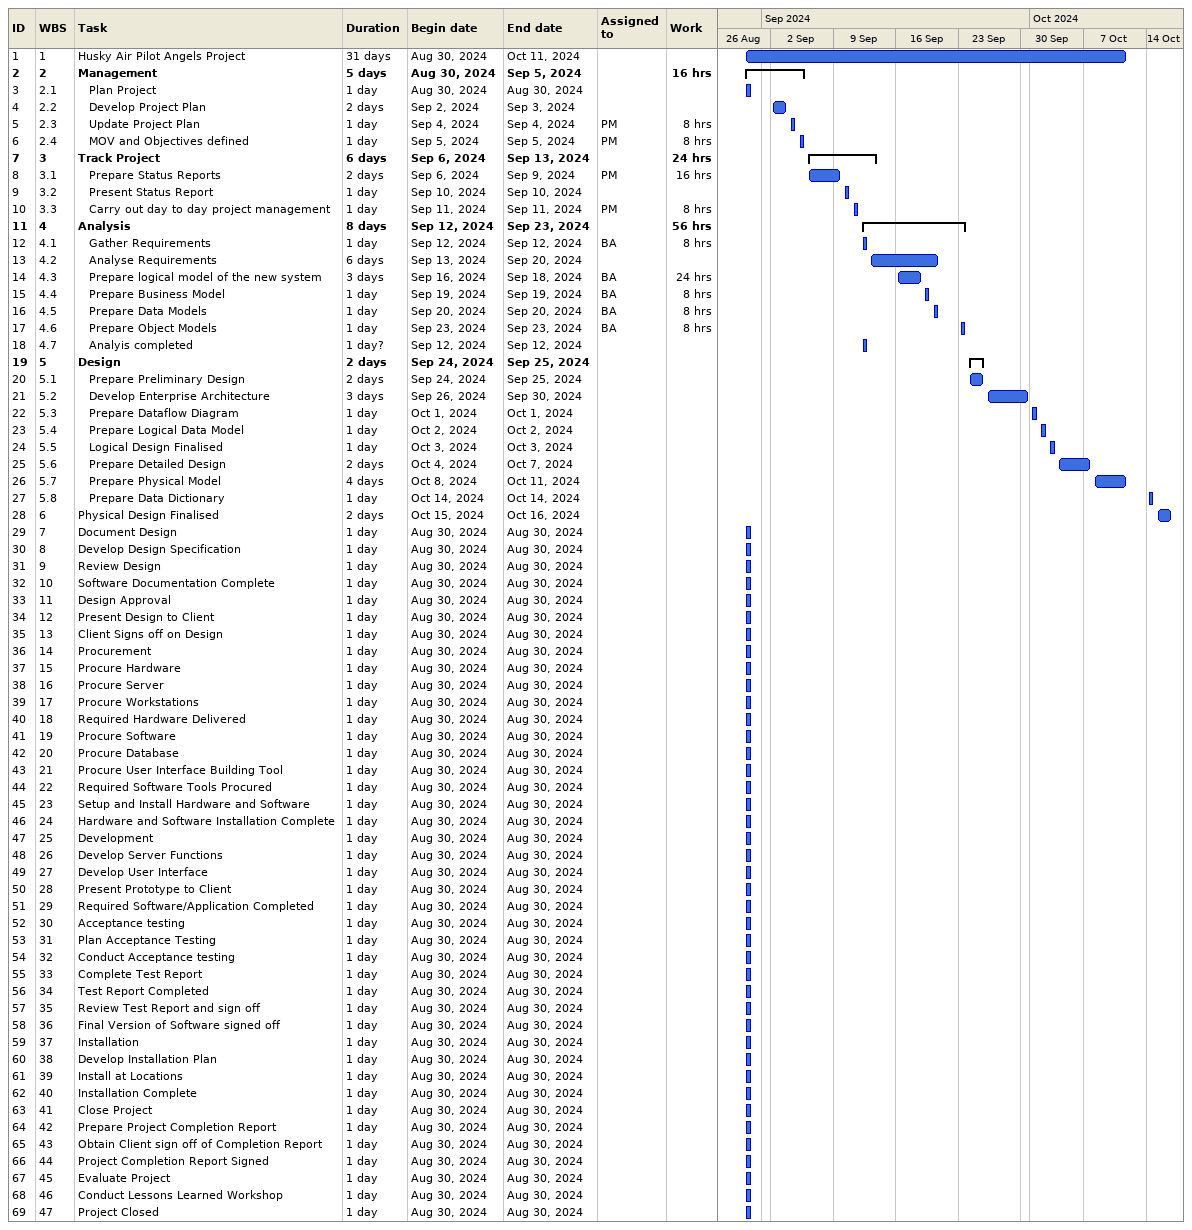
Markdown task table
| ID | WBS | Task | Duration | Start | Finish | Resources | Work (h) |
|---|---|---|---|---|---|---|---|
| 1 | 1 | Husky Air Pilot Angels Project | 31d | 2024-08-30 | 2024-10-11 |  |  |
| 2 | 2 | **Management** | 5d | 2024-08-30 | 2024-09-05 |  | 16 |
| 3 | 2.1 | Plan Project | 1d | 2024-08-30 | 2024-08-30 |  |  |
| 4 | 2.2 | Develop Project Plan | 2d | 2024-09-02 | 2024-09-03 |  |  |
| 5 | 2.3 | Update Project Plan | 1d | 2024-09-04 | 2024-09-04 | PM | 8 |
| 6 | 2.4 | MOV and Objectives defined | 1d | 2024-09-05 | 2024-09-05 | PM | 8 |
| 7 | 3 | **Track Project** | 6d | 2024-09-06 | 2024-09-13 |  | 24 |
| 8 | 3.1 | Prepare Status Reports | 2d | 2024-09-06 | 2024-09-09 | PM | 16 |
| 9 | 3.2 | Present Status Report | 1d | 2024-09-10 | 2024-09-10 |  |  |
| 10 | 3.3 | Carry out day to day project management | 1d | 2024-09-11 | 2024-09-11 | PM | 8 |
| 11 | 4 | **Analysis** | 8d | 2024-09-12 | 2024-09-23 |  | 56 |
| 12 | 4.1 | Gather Requirements | 1d | 2024-09-12 | 2024-09-12 | BA | 8 |
| 13 | 4.2 | Analyse Requirements | 6d | 2024-09-13 | 2024-09-20 |  |  |
| 14 | 4.3 | Prepare logical model of the new system | 3d | 2024-09-16 | 2024-09-18 | BA | 24 |
| 15 | 4.4 | Prepare Business Model | 1d | 2024-09-19 | 2024-09-19 | BA | 8 |
| 16 | 4.5 | Prepare Data Models | 1d | 2024-09-20 | 2024-09-20 | BA | 8 |
| 17 | 4.6 | Prepare Object Models | 1d | 2024-09-23 | 2024-09-23 | BA | 8 |
| 18 | 4.7 | Analyis completed | 1d? | 2024-09-12 | 2024-09-12 |  |  |
| 19 | 5 | **Design** | 2d | 2024-09-24 | 2024-09-25 |  |  |
| 20 | 5.1 | Prepare Preliminary Design | 2d | 2024-09-24 | 2024-09-25 |  |  |
| 21 | 5.2 | Develop Enterprise Architecture | 3d | 2024-09-26 | 2024-09-30 |  |  |
| 22 | 5.3 | Prepare Dataflow Diagram | 1d | 2024-10-01 | 2024-10-01 |  |  |
| 23 | 5.4 | Prepare Logical Data Model | 1d | 2024-10-02 | 2024-10-02 |  |  |
| 24 | 5.5 | Logical Design Finalised | 1d | 2024-10-03 | 2024-10-03 |  |  |
| 25 | 5.6 | Prepare Detailed Design | 2d | 2024-10-04 | 2024-10-07 |  |  |
| 26 | 5.7 | Prepare Physical Model | 4d | 2024-10-08 | 2024-10-11 |  |  |
| 27 | 5.8 | Prepare Data Dictionary | 1d | 2024-10-14 | 2024-10-14 |  |  |
| 28 | 6 | Physical Design Finalised | 2d | 2024-10-15 | 2024-10-16 |  |  |
| 29 | 7 | Document Design | 1d | 2024-08-30 | 2024-08-30 |  |  |
| 30 | 8 | Develop Design Specification | 1d | 2024-08-30 | 2024-08-30 |  |  |
| 31 | 9 | Review Design | 1d | 2024-08-30 | 2024-08-30 |  |  |
| 32 | 10 | Software Documentation Complete | 1d | 2024-08-30 | 2024-08-30 |  |  |
| 33 | 11 | Design Approval | 1d | 2024-08-30 | 2024-08-30 |  |  |
| 34 | 12 | Present Design to Client | 1d | 2024-08-30 | 2024-08-30 |  |  |
| 35 | 13 | Client Signs off on Design | 1d | 2024-08-30 | 2024-08-30 |  |  |
| 36 | 14 | Procurement | 1d | 2024-08-30 | 2024-08-30 |  |  |
| 37 | 15 | Procure Hardware | 1d | 2024-08-30 | 2024-08-30 |  |  |
| 38 | 16 | Procure Server | 1d | 2024-08-30 | 2024-08-30 |  |  |
| 39 | 17 | Procure Workstations | 1d | 2024-08-30 | 2024-08-30 |  |  |
| 40 | 18 | Required Hardware Delivered | 1d | 2024-08-30 | 2024-08-30 |  |  |
| 41 | 19 | Procure Software | 1d | 2024-08-30 | 2024-08-30 |  |  |
| 42 | 20 | Procure Database | 1d | 2024-08-30 | 2024-08-30 |  |  |
| 43 | 21 | Procure User Interface Building Tool | 1d | 2024-08-30 | 2024-08-30 |  |  |
| 44 | 22 | Required Software Tools Procured | 1d | 2024-08-30 | 2024-08-30 |  |  |
| 45 | 23 | Setup and Install Hardware and Software | 1d | 2024-08-30 | 2024-08-30 |  |  |
| 46 | 24 | Hardware and Software Installation Complete | 1d | 2024-08-30 | 2024-08-30 |  |  |
| 47 | 25 | Development | 1d | 2024-08-30 | 2024-08-30 |  |  |
| 48 | 26 | Develop Server Functions | 1d | 2024-08-30 | 2024-08-30 |  |  |
| 49 | 27 | Develop User Interface | 1d | 2024-08-30 | 2024-08-30 |  |  |
| 50 | 28 | Present Prototype to Client | 1d | 2024-08-30 | 2024-08-30 |  |  |
| 51 | 29 | Required Software/Application Completed | 1d | 2024-08-30 | 2024-08-30 |  |  |
| 52 | 30 | Acceptance testing | 1d | 2024-08-30 | 2024-08-30 |  |  |
| 53 | 31 | Plan Acceptance Testing | 1d | 2024-08-30 | 2024-08-30 |  |  |
| 54 | 32 | Conduct Acceptance testing | 1d | 2024-08-30 | 2024-08-30 |  |  |
| 55 | 33 | Complete Test Report | 1d | 2024-08-30 | 2024-08-30 |  |  |
| 56 | 34 | Test Report Completed | 1d | 2024-08-30 | 2024-08-30 |  |  |
| 57 | 35 | Review Test Report and sign off | 1d | 2024-08-30 | 2024-08-30 |  |  |
| 58 | 36 | Final Version of Software signed off | 1d | 2024-08-30 | 2024-08-30 |  |  |
| 59 | 37 | Installation | 1d | 2024-08-30 | 2024-08-30 |  |  |
| 60 | 38 | Develop Installation Plan | 1d | 2024-08-30 | 2024-08-30 |  |  |
| 61 | 39 | Install at Locations | 1d | 2024-08-30 | 2024-08-30 |  |  |
| 62 | 40 | Installation Complete | 1d | 2024-08-30 | 2024-08-30 |  |  |
| 63 | 41 | Close Project | 1d | 2024-08-30 | 2024-08-30 |  |  |
| 64 | 42 | Prepare Project Completion Report | 1d | 2024-08-30 | 2024-08-30 |  |  |
| 65 | 43 | Obtain Client sign off of Completion Report | 1d | 2024-08-30 | 2024-08-30 |  |  |
| 66 | 44 | Project Completion Report Signed | 1d | 2024-08-30 | 2024-08-30 |  |  |
| 67 | 45 | Evaluate Project | 1d | 2024-08-30 | 2024-08-30 |  |  |
| 68 | 46 | Conduct Lessons Learned Workshop | 1d | 2024-08-30 | 2024-08-30 |  |  |
| 69 | 47 | Project Closed | 1d | 2024-08-30 | 2024-08-30 |  |  |
